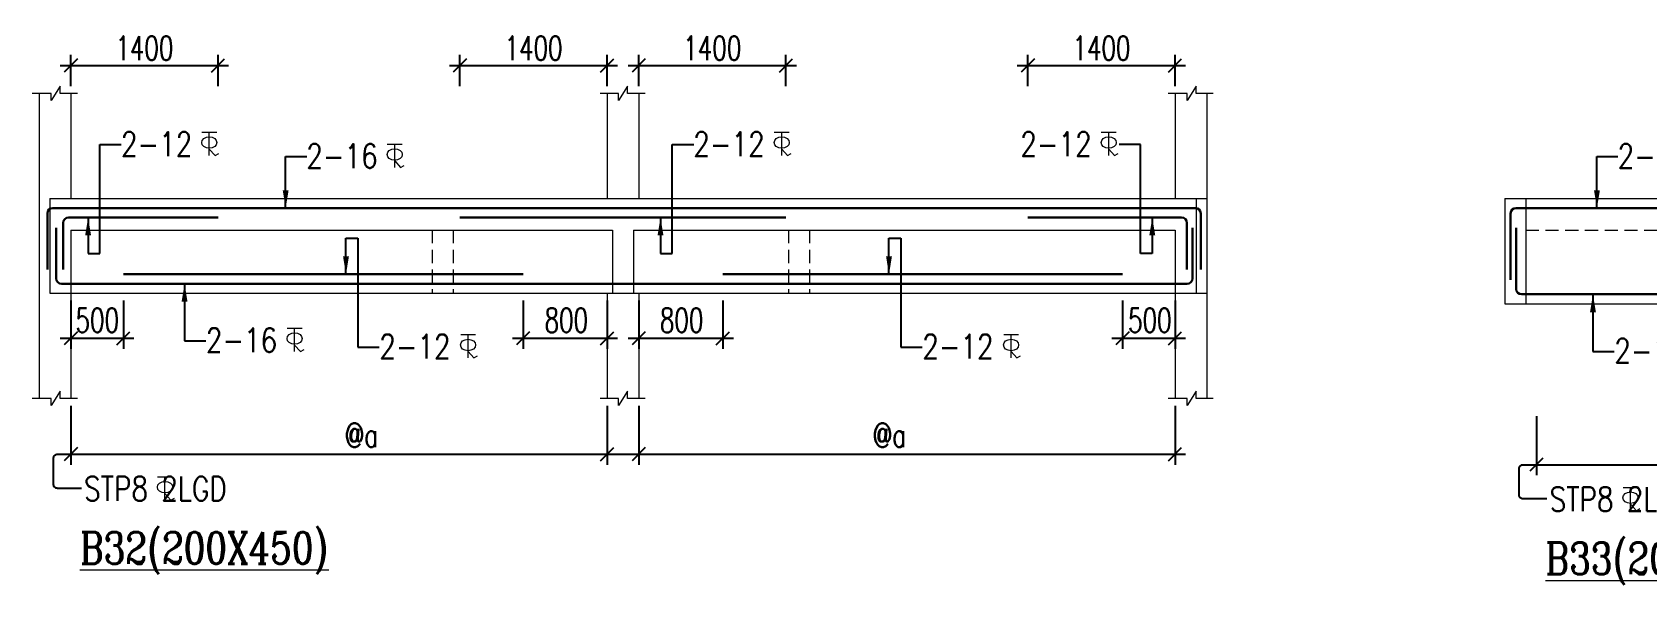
# Model space of a CAD drawing. Header units: millimetres. Extents: x 1255966 to 1543012, y 318612 to 465611.
# Drawn here: x 1494925 to 1510275, y 346092 to 351346 of the extents above; entities that cross this region are included whole.
import ezdxf

# ---------------------------------------------------------------- set-up
doc = ezdxf.new("R2010")
doc.units = ezdxf.units.MM
doc.header["$LTSCALE"] = 500
doc.header["$MEASUREMENT"] = 0
doc.header["$PDMODE"] = 34
doc.linetypes.add('HIDDEN', pattern=[0.375, 0.25, -0.125])
doc.layers.get('Defpoints').update_dxf_attribs({"lineweight": 0})
for name, color, linetype, lineweight in [('BEAM ELE', 2, 'Continuous', 15), ('DIM', 1, 'Continuous', 20), ('TAXT', 3, 'Continuous', 15), ('TEXT', 7, 'Continuous', 13), ('TEXT2', 3, 'Continuous', 15), ('TOWER AREA BEAM..', 3, 'Continuous', 20)]:
    doc.layers.add(name, color=color, linetype=linetype, lineweight=lineweight)
for name, color, linetype in [('D', 10, 'Continuous'), ('ST DIM.', 1, 'Continuous'), ('STEEL', 1, 'Continuous')]:
    doc.layers.add(name, color=color, linetype=linetype)
doc.styles.add('2MM', font='romans.shx', dxfattribs={"width": 0.7})
doc.styles.add('BHTESHT$0$HSCC2', font='romanc.shx')
doc.styles.add('haider', font='romans.shx')
doc.dimstyles.new('SHUIB MOD.', dxfattribs={"dimtxt": 230, "dimasz": 130, "dimexe": 100, "dimexo": 70, "dimgap": 50, "dimtad": 2, "dimdec": 0, "dimzin": 4, "dimdsep": 46, "dimtxsty": '2MM', "dimblk": 'OBLIQUE', "dimcen": 0.09, "dimdle": 100, "dimclrd": 1, "dimclre": 1, "dimclrt": 3, "dimadec": 0, "dimazin": 0, "dimtfac": 1, "dimtdec": 0, "dimtix": 1, "dimtmove": 2, "dimatfit": 3, "dimfxl": 100, "dimtolj": 1, "dimlwd": -1, "dimarcsym": 0})

# ---------------------------------------------------------------- blocks, each defined once
blk = doc.blocks.new('_Oblique')
at = {"color": 0, "linetype": 'ByBlock', "lineweight": -2}
blk.add_line((-0.5, -0.5), (0.5, 0.5), dxfattribs=at)
blk = doc.blocks.new('A$C76682FD6')
at = {"layer": 'TEXT', "color": 3, "ltscale": 0.2}
for p, q in [((143, 219), (2, 219)), ((72, 0), (72, 219)), ((72, 63), (128, 0)), ((128, 0), (162, 21))]:
    blk.add_line(p, q, dxfattribs=at)
blk.add_ellipse((72, 124), major_axis=(72.3, 0), ratio=0.753223, dxfattribs=at)
blk = doc.blocks.new('*D449')
at = {"layer": 'Defpoints', "color": 0, "ltscale": 100, "transparency": 16777216}
for p in [(1495291, 347864, 6), (1500391, 347864, 6), (1500391, 347333)]:
    blk.add_point(p, dxfattribs=at)
at = {"layer": 'ST DIM.', "color": 1, "lineweight": -2, "ltscale": 100, "transparency": 16777216}
for p, q in [((1495291, 347794), (1495291, 347233)), ((1500391, 347794), (1500391, 347233))]:
    blk.add_line(p, q, dxfattribs=at)
at = {"layer": 'ST DIM.', "color": 1, "ltscale": 100, "transparency": 16777216}
blk.add_line((1495191, 347333), (1500491, 347333), dxfattribs=at)
at = {"layer": 'ST DIM.', "color": 1, "ltscale": 100, "transparency": 16777216, "xscale": 125, "yscale": 125, "zscale": 125, "rotation": 180}
blk.add_blockref('_Oblique', (1495291, 347333), dxfattribs=at)
at = {"layer": 'ST DIM.', "color": 1, "ltscale": 100, "transparency": 16777216, "xscale": 125, "yscale": 125, "zscale": 125}
blk.add_blockref('_Oblique', (1500391, 347333), dxfattribs=at)
at = {"layer": 'ST DIM.', "color": 3, "ltscale": 100, "transparency": 16777216, "insert": (1498055, 347514), "char_height": 230, "attachment_point": 5, "style": '2MM'}
blk.add_mtext('\\A1;@a', dxfattribs=at)
blk = doc.blocks.new('*D450')
at = {"layer": 'Defpoints', "color": 0, "ltscale": 100, "transparency": 16777216}
for p in [(1500691, 347864, 6), (1505791, 347864, 6), (1505791, 347333)]:
    blk.add_point(p, dxfattribs=at)
at = {"layer": 'ST DIM.', "color": 1, "lineweight": -2, "ltscale": 100, "transparency": 16777216}
for p, q in [((1500691, 347794), (1500691, 347233)), ((1505791, 347794), (1505791, 347233))]:
    blk.add_line(p, q, dxfattribs=at)
at = {"layer": 'ST DIM.', "color": 1, "ltscale": 100, "transparency": 16777216}
blk.add_line((1500591, 347333), (1505891, 347333), dxfattribs=at)
at = {"layer": 'ST DIM.', "color": 1, "ltscale": 100, "transparency": 16777216, "xscale": 125, "yscale": 125, "zscale": 125, "rotation": 180}
blk.add_blockref('_Oblique', (1500691, 347333), dxfattribs=at)
at = {"layer": 'ST DIM.', "color": 1, "ltscale": 100, "transparency": 16777216, "xscale": 125, "yscale": 125, "zscale": 125}
blk.add_blockref('_Oblique', (1505791, 347333), dxfattribs=at)
at = {"layer": 'ST DIM.', "color": 3, "ltscale": 100, "transparency": 16777216, "insert": (1503075, 347514), "char_height": 230, "attachment_point": 5, "style": '2MM'}
blk.add_mtext('\\A1;@a', dxfattribs=at)
blk = doc.blocks.new('*D451')
at = {"layer": 'Defpoints', "color": 0, "ltscale": 100, "transparency": 16777216}
for p in [(1509226, 347764, 6), (1512316, 347764, 6), (1512316, 347233)]:
    blk.add_point(p, dxfattribs=at)
at = {"layer": 'ST DIM.', "color": 1, "lineweight": -2, "ltscale": 100, "transparency": 16777216}
for p, q in [((1509226, 347694), (1509226, 347133)), ((1512316, 347694), (1512316, 347133))]:
    blk.add_line(p, q, dxfattribs=at)
at = {"layer": 'ST DIM.', "color": 1, "ltscale": 100, "transparency": 16777216}
blk.add_line((1509126, 347233), (1512416, 347233), dxfattribs=at)
at = {"layer": 'ST DIM.', "color": 1, "ltscale": 100, "transparency": 16777216, "xscale": 125, "yscale": 125, "zscale": 125, "rotation": 180}
blk.add_blockref('_Oblique', (1509226, 347233), dxfattribs=at)
at = {"layer": 'ST DIM.', "color": 1, "ltscale": 100, "transparency": 16777216, "xscale": 125, "yscale": 125, "zscale": 125}
blk.add_blockref('_Oblique', (1512316, 347233), dxfattribs=at)
at = {"layer": 'ST DIM.', "color": 3, "ltscale": 100, "transparency": 16777216, "insert": (1510795, 347414), "char_height": 230, "attachment_point": 5, "style": '2MM'}
blk.add_mtext('\\A1;@a', dxfattribs=at)
blk = doc.blocks.new('*D472')
at = {"layer": 'Defpoints', "color": 0, "ltscale": 100, "transparency": 16777216}
for p in [(1495291, 348864), (1495791, 348864), (1495291, 348435)]:
    blk.add_point(p, dxfattribs=at)
at = {"layer": 'ST DIM.', "color": 1, "lineweight": -2, "ltscale": 100, "transparency": 16777216}
for p, q in [((1495291, 348794), (1495291, 348335)), ((1495791, 348794), (1495791, 348335))]:
    blk.add_line(p, q, dxfattribs=at)
at = {"layer": 'ST DIM.', "color": 1, "ltscale": 100, "transparency": 16777216}
blk.add_line((1495891, 348435), (1495191, 348435), dxfattribs=at)
at = {"layer": 'ST DIM.', "color": 1, "ltscale": 100, "transparency": 16777216, "xscale": 125, "yscale": 125, "zscale": 125, "rotation": 180}
blk.add_blockref('_Oblique', (1495291, 348435), dxfattribs=at)
at = {"layer": 'ST DIM.', "color": 1, "ltscale": 100, "transparency": 16777216, "xscale": 125, "yscale": 125, "zscale": 125}
blk.add_blockref('_Oblique', (1495791, 348435), dxfattribs=at)
at = {"layer": 'ST DIM.', "color": 3, "ltscale": 100, "transparency": 16777216, "insert": (1495543, 348607), "char_height": 230, "attachment_point": 5, "style": '2MM'}
blk.add_mtext('\\A1;500', dxfattribs=at)
blk = doc.blocks.new('*D473')
at = {"layer": 'Defpoints', "color": 0, "ltscale": 100, "transparency": 16777216}
for p in [(1499591, 348864), (1500391, 348864), (1499591, 348435)]:
    blk.add_point(p, dxfattribs=at)
at = {"layer": 'ST DIM.', "color": 1, "lineweight": -2, "ltscale": 100, "transparency": 16777216}
for p, q in [((1499591, 348794), (1499591, 348335)), ((1500391, 348794), (1500391, 348335))]:
    blk.add_line(p, q, dxfattribs=at)
at = {"layer": 'ST DIM.', "color": 1, "ltscale": 100, "transparency": 16777216}
blk.add_line((1500491, 348435), (1499491, 348435), dxfattribs=at)
at = {"layer": 'ST DIM.', "color": 1, "ltscale": 100, "transparency": 16777216, "xscale": 125, "yscale": 125, "zscale": 125, "rotation": 180}
blk.add_blockref('_Oblique', (1499591, 348435), dxfattribs=at)
at = {"layer": 'ST DIM.', "color": 1, "ltscale": 100, "transparency": 16777216, "xscale": 125, "yscale": 125, "zscale": 125}
blk.add_blockref('_Oblique', (1500391, 348435), dxfattribs=at)
at = {"layer": 'ST DIM.', "color": 3, "ltscale": 100, "transparency": 16777216, "insert": (1500003, 348607), "char_height": 230, "attachment_point": 5, "style": '2MM'}
blk.add_mtext('\\A1;800', dxfattribs=at)
blk = doc.blocks.new('*D474')
at = {"layer": 'Defpoints', "color": 0, "ltscale": 100, "transparency": 16777216}
for p in [(1500691, 348864), (1501491, 348864), (1500691, 348435)]:
    blk.add_point(p, dxfattribs=at)
at = {"layer": 'ST DIM.', "color": 1, "lineweight": -2, "ltscale": 100, "transparency": 16777216}
for p, q in [((1500691, 348794), (1500691, 348335)), ((1501491, 348794), (1501491, 348335))]:
    blk.add_line(p, q, dxfattribs=at)
at = {"layer": 'ST DIM.', "color": 1, "ltscale": 100, "transparency": 16777216}
blk.add_line((1501591, 348435), (1500591, 348435), dxfattribs=at)
at = {"layer": 'ST DIM.', "color": 1, "ltscale": 100, "transparency": 16777216, "xscale": 125, "yscale": 125, "zscale": 125, "rotation": 180}
blk.add_blockref('_Oblique', (1500691, 348435), dxfattribs=at)
at = {"layer": 'ST DIM.', "color": 1, "ltscale": 100, "transparency": 16777216, "xscale": 125, "yscale": 125, "zscale": 125}
blk.add_blockref('_Oblique', (1501491, 348435), dxfattribs=at)
at = {"layer": 'ST DIM.', "color": 3, "ltscale": 100, "transparency": 16777216, "insert": (1501099, 348607), "char_height": 230, "attachment_point": 5, "style": '2MM'}
blk.add_mtext('\\A1;800', dxfattribs=at)
blk = doc.blocks.new('*D475')
at = {"layer": 'Defpoints', "color": 0, "ltscale": 100, "transparency": 16777216}
for p in [(1505291, 348864), (1505791, 348864), (1505291, 348435)]:
    blk.add_point(p, dxfattribs=at)
at = {"layer": 'ST DIM.', "color": 1, "lineweight": -2, "ltscale": 100, "transparency": 16777216}
for p, q in [((1505291, 348794), (1505291, 348335)), ((1505791, 348794), (1505791, 348335))]:
    blk.add_line(p, q, dxfattribs=at)
at = {"layer": 'ST DIM.', "color": 1, "ltscale": 100, "transparency": 16777216}
blk.add_line((1505891, 348435), (1505191, 348435), dxfattribs=at)
at = {"layer": 'ST DIM.', "color": 1, "ltscale": 100, "transparency": 16777216, "xscale": 125, "yscale": 125, "zscale": 125, "rotation": 180}
blk.add_blockref('_Oblique', (1505291, 348435), dxfattribs=at)
at = {"layer": 'ST DIM.', "color": 1, "ltscale": 100, "transparency": 16777216, "xscale": 125, "yscale": 125, "zscale": 125}
blk.add_blockref('_Oblique', (1505791, 348435), dxfattribs=at)
at = {"layer": 'ST DIM.', "color": 3, "ltscale": 100, "transparency": 16777216, "insert": (1505551, 348607), "char_height": 230, "attachment_point": 5, "style": '2MM'}
blk.add_mtext('\\A1;500', dxfattribs=at)
blk = doc.blocks.new('*D486')
at = {"layer": 'Defpoints', "color": 0, "ltscale": 100, "transparency": 16777216}
for p in [(1502091, 351030), (1500691, 350764), (1502091, 350764)]:
    blk.add_point(p, dxfattribs=at)
at = {"layer": 'ST DIM.', "color": 1, "lineweight": -2, "ltscale": 100, "transparency": 16777216}
for p, q in [((1500691, 350834), (1500691, 351130)), ((1502091, 350834), (1502091, 351130))]:
    blk.add_line(p, q, dxfattribs=at)
at = {"layer": 'ST DIM.', "color": 1, "ltscale": 100, "transparency": 16777216}
blk.add_line((1500591, 351030), (1502191, 351030), dxfattribs=at)
at = {"layer": 'ST DIM.', "color": 1, "ltscale": 100, "transparency": 16777216, "xscale": 125, "yscale": 125, "zscale": 125, "rotation": 180}
blk.add_blockref('_Oblique', (1500691, 351030), dxfattribs=at)
at = {"layer": 'ST DIM.', "color": 1, "ltscale": 100, "transparency": 16777216, "xscale": 125, "yscale": 125, "zscale": 125}
blk.add_blockref('_Oblique', (1502091, 351030), dxfattribs=at)
at = {"layer": 'ST DIM.', "color": 3, "ltscale": 100, "transparency": 16777216, "insert": (1501391, 351195), "char_height": 230, "attachment_point": 5, "style": '2MM'}
blk.add_mtext('\\A1;1400', dxfattribs=at)
blk = doc.blocks.new('*D487')
at = {"layer": 'Defpoints', "color": 0, "ltscale": 100, "transparency": 16777216}
for p in [(1500391, 351030), (1498991, 350764), (1500391, 350764)]:
    blk.add_point(p, dxfattribs=at)
at = {"layer": 'ST DIM.', "color": 1, "lineweight": -2, "ltscale": 100, "transparency": 16777216}
for p, q in [((1498991, 350834), (1498991, 351130)), ((1500391, 350834), (1500391, 351130))]:
    blk.add_line(p, q, dxfattribs=at)
at = {"layer": 'ST DIM.', "color": 1, "ltscale": 100, "transparency": 16777216}
blk.add_line((1498891, 351030), (1500491, 351030), dxfattribs=at)
at = {"layer": 'ST DIM.', "color": 1, "ltscale": 100, "transparency": 16777216, "xscale": 125, "yscale": 125, "zscale": 125, "rotation": 180}
blk.add_blockref('_Oblique', (1498991, 351030), dxfattribs=at)
at = {"layer": 'ST DIM.', "color": 1, "ltscale": 100, "transparency": 16777216, "xscale": 125, "yscale": 125, "zscale": 125}
blk.add_blockref('_Oblique', (1500391, 351030), dxfattribs=at)
at = {"layer": 'ST DIM.', "color": 3, "ltscale": 100, "transparency": 16777216, "insert": (1499691, 351195), "char_height": 230, "attachment_point": 5, "style": '2MM'}
blk.add_mtext('\\A1;1400', dxfattribs=at)
blk = doc.blocks.new('*D488')
at = {"layer": 'Defpoints', "color": 0, "ltscale": 100, "transparency": 16777216}
for p in [(1505791, 351030), (1504391, 350764), (1505791, 350764)]:
    blk.add_point(p, dxfattribs=at)
at = {"layer": 'ST DIM.', "color": 1, "lineweight": -2, "ltscale": 100, "transparency": 16777216}
for p, q in [((1504391, 350834), (1504391, 351130)), ((1505791, 350834), (1505791, 351130))]:
    blk.add_line(p, q, dxfattribs=at)
at = {"layer": 'ST DIM.', "color": 1, "ltscale": 100, "transparency": 16777216}
blk.add_line((1504291, 351030), (1505891, 351030), dxfattribs=at)
at = {"layer": 'ST DIM.', "color": 1, "ltscale": 100, "transparency": 16777216, "xscale": 125, "yscale": 125, "zscale": 125, "rotation": 180}
blk.add_blockref('_Oblique', (1504391, 351030), dxfattribs=at)
at = {"layer": 'ST DIM.', "color": 1, "ltscale": 100, "transparency": 16777216, "xscale": 125, "yscale": 125, "zscale": 125}
blk.add_blockref('_Oblique', (1505791, 351030), dxfattribs=at)
at = {"layer": 'ST DIM.', "color": 3, "ltscale": 100, "transparency": 16777216, "insert": (1505091, 351195), "char_height": 230, "attachment_point": 5, "style": '2MM'}
blk.add_mtext('\\A1;1400', dxfattribs=at)
blk = doc.blocks.new('*D489')
at = {"layer": 'Defpoints', "color": 0, "ltscale": 100, "transparency": 16777216}
for p in [(1496691, 351030), (1495291, 350764), (1496691, 350764)]:
    blk.add_point(p, dxfattribs=at)
at = {"layer": 'ST DIM.', "color": 1, "lineweight": -2, "ltscale": 100, "transparency": 16777216}
for p, q in [((1495291, 350834), (1495291, 351130)), ((1496691, 350834), (1496691, 351130))]:
    blk.add_line(p, q, dxfattribs=at)
at = {"layer": 'ST DIM.', "color": 1, "ltscale": 100, "transparency": 16777216}
blk.add_line((1495191, 351030), (1496791, 351030), dxfattribs=at)
at = {"layer": 'ST DIM.', "color": 1, "ltscale": 100, "transparency": 16777216, "xscale": 125, "yscale": 125, "zscale": 125, "rotation": 180}
blk.add_blockref('_Oblique', (1495291, 351030), dxfattribs=at)
at = {"layer": 'ST DIM.', "color": 1, "ltscale": 100, "transparency": 16777216, "xscale": 125, "yscale": 125, "zscale": 125}
blk.add_blockref('_Oblique', (1496691, 351030), dxfattribs=at)
at = {"layer": 'ST DIM.', "color": 3, "ltscale": 100, "transparency": 16777216, "insert": (1495991, 351195), "char_height": 230, "attachment_point": 5, "style": '2MM'}
blk.add_mtext('\\A1;1400', dxfattribs=at)

msp = doc.modelspace()

# ---------------------------------------------------------------- linework, layer by layer
at = {"layer": 'BEAM ELE', "color": 3}
for points in [[(1495353.9, 350763.9), (1495190.2, 350763.9), (1495190.2, 350832.6), (1495105.7, 350695.9), (1495105.7, 350763.9), (1494925.2, 350763.9)], [(1500754, 350763.9), (1500585.1, 350763.9), (1500585.1, 350832.6), (1500500.5, 350695.9), (1500500.5, 350763.9), (1500325.3, 350763.9)], [(1506154.1, 350763.9), (1505990.4, 350763.9), (1505990.4, 350832.6), (1505905.8, 350695.9), (1505905.8, 350763.9), (1505725.3, 350763.9)], [(1495353.9, 347863.9), (1495190.2, 347863.9), (1495190.2, 347932.6), (1495105.7, 347795.9), (1495105.7, 347863.9), (1494925.2, 347863.9)], [(1500754, 347863.9), (1500585.1, 347863.9), (1500585.1, 347932.6), (1500500.5, 347795.9), (1500500.5, 347863.9), (1500325.3, 347863.9)], [(1506154.1, 347863.9), (1505990.4, 347863.9), (1505990.4, 347932.6), (1505905.8, 347795.9), (1505905.8, 347863.9), (1505725.3, 347863.9)]]:
    msp.add_lwpolyline(points, dxfattribs=at)
at = {"layer": 'ST DIM.'}
for points in [[(1495392.5, 347008.2), (1495164.2, 347008.2, -0.4142136), (1495128.4, 347044), (1495128.4, 347297.6, -0.4142136), (1495164.2, 347333.4), (1502155.1, 347333.4)], [(1509326.8, 346908.2), (1509098.5, 346908.2, -0.4142136), (1509062.7, 346944), (1509062.7, 347197.6, -0.4142136), (1509098.5, 347233.4), (1514564.2, 347233.4)]]:
    msp.add_lwpolyline(points, format="xyb", dxfattribs=at)
at = {"layer": 'STEEL', "color": 4, "lineweight": 30, "ltscale": 10}
for p, q in [((1495068.5, 349090.2), (1495068.5, 349623.9)), ((1495118.5, 349673.9), (1505984.5, 349673.9)), ((1495218.9, 349090.2), (1495218.9, 349533.9)), ((1495268.9, 349583.9), (1496691.3, 349583.9)), ((1498991.3, 349583.9), (1502091.3, 349583.9)), ((1504391.4, 349583.9), (1505853.6, 349583.9)), ((1505903.5, 349090.2), (1505903.5, 349533.9)), ((1506034.3, 349090.2), (1506034.3, 349623.9)), ((1508981.8, 348990.2), (1508981.8, 349623.9)), ((1509031.8, 349673.9), (1515899, 349673.9)), ((1495152.1, 349003.9), (1495152.1, 349485)), ((1505956.2, 349003.9), (1505956.2, 349485)), ((1509033.8, 348903.9), (1509033.8, 349485)), ((1495202.1, 348953.9), (1505906.2, 348953.9)), ((1495791.3, 349043.9), (1499591.3, 349043.9)), ((1501491.3, 349043.9), (1505291.4, 349043.9)), ((1509083.8, 348853.9), (1515836.2, 348853.9))]:
    msp.add_line(p, q, dxfattribs=at)
for centre, start, end in [((1495118.5, 349623.9), 90, 180), ((1495268.9, 349533.9), 90, 180), ((1505853.5, 349533.9), 0, 90), ((1505984.3, 349623.9), 0, 90), ((1509031.8, 349623.9), 90, 180), ((1495202.1, 349003.9), 180, 270), ((1505906.2, 349003.9), 270, 0), ((1509083.8, 348903.9), 180, 270)]:
    msp.add_arc(centre, 50, start, end, dxfattribs=at)
at = {"layer": 'TOWER AREA BEAM..'}
for p, q in [((1494991.3, 350763.9), (1494991.3, 347863.9)), ((1495291.3, 350763.9), (1495291.3, 349763.9)), ((1500391.3, 350763.9), (1500391.3, 349763.9)), ((1500691.3, 350763.9), (1500691.3, 349763.9)), ((1505791.4, 350763.9), (1505791.4, 349763.9)), ((1506091.4, 350763.9), (1506091.4, 349763.9)), ((1495091.3, 349763.9), (1495291.3, 349763.9)), ((1495091.3, 349763.9), (1495091.3, 348863.9)), ((1495291.3, 349763.9), (1506091.4, 349763.9)), ((1505991.4, 349763.9), (1505991.4, 348863.9)), ((1506091.4, 349763.9), (1506091.4, 347863.9)), ((1508925.6, 349763.9), (1508925.6, 348763.9)), ((1508925.6, 349763.9), (1516005.6, 349763.9)), ((1509125.6, 349763.9), (1509125.6, 348763.9)), ((1495291.3, 349463.9), (1495291.3, 348863.9)), ((1495291.3, 349463.9), (1500441.3, 349463.9)), ((1500441.3, 349463.9), (1500441.3, 348863.9)), ((1500641.3, 349463.9), (1505791.4, 349463.9)), ((1500641.3, 349463.9), (1500641.3, 348863.9)), ((1505791.4, 349463.9), (1505791.4, 348863.9)), ((1495091.3, 348863.9), (1495291.3, 348863.9)), ((1495291.3, 348863.9), (1495291.3, 347863.9)), ((1495291.3, 348863.9), (1506091.4, 348863.9)), ((1500391.3, 348863.9), (1500391.3, 347863.9)), ((1500691.3, 348863.9), (1500691.3, 347863.9)), ((1505791.4, 348863.9), (1505791.4, 347863.9)), ((1508925.6, 348763.9), (1516005.6, 348763.9))]:
    msp.add_line(p, q, dxfattribs=at)
at = {"layer": 'TOWER AREA BEAM..', "linetype": 'HIDDEN'}
for p, q in [((1498726, 349463.9), (1498726, 348863.9)), ((1498926, 349463.9), (1498926, 348863.9)), ((1502116.3, 349463.9), (1502116.3, 348863.9)), ((1502316.3, 349463.9), (1502316.3, 348863.9)), ((1509125.6, 349463.9), (1512365.6, 349463.9))]:
    msp.add_line(p, q, dxfattribs=at)

# ---------------------------------------------------------------- block references
at = {"layer": 'DIM', "lineweight": 0}
for p in [(1496536.3, 350172.6), (1501978.6, 350172.6), (1505087.8, 350172.6), (1498299, 350059.4), (1497347.8, 348308.6), (1498996.3, 348248.2), (1504159.3, 348248.2), (1496115, 346895.5), (1510049.3, 346795.5)]:
    msp.add_blockref('A$C76682FD6', p, dxfattribs=at)

# ---------------------------------------------------------------- texts
at = {"layer": 'TAXT', "style": 'BHTESHT$0$HSCC2', "width": 0.8}
for s, p in [('%%UB32(200X450)', (1495377.5, 346292.1)), ('%%UB33(200X500)', (1509311.8, 346192.1))]:
    msp.add_text(s, height=300, dxfattribs=at).set_placement(p)
at = {"layer": 'TEXT2', "color": 3, "style": 'haider', "width": 0.8}
for s, p in [('2-12', (1495768.3, 350167.5)), ('2-12', (1501210.5, 350167.5)), ('2-12', (1504319.8, 350167.5)), ('2-16', (1497530.9, 350054.3)), ('2-16', (1509998.8, 350054.3)), ('2-16', (1496575.5, 348303.4)), ('2-12', (1498224, 348243)), ('2-12', (1503387, 348243)), ('2-16', (1509966.6, 348203.4)), ('STP8 2LGD', (1495418.4, 346890.4)), ('STP8 2LGD', (1509352.7, 346790.4))]:
    msp.add_text(s, height=230, dxfattribs=at).set_placement(p)

# ---------------------------------------------------------------- dimensions: what is measured, and where the dimension line sits
at = {"layer": 'ST DIM.', "ltscale": 100}
for base, p1, p2, picture, middle in [((1496691.3, 351029.8), (1495291.3, 350763.9), (1496691.3, 350763.9), '*D489', (1495991.3, 351194.8)), ((1500391.3, 351029.8), (1498991.3, 350763.9), (1500391.3, 350763.9), '*D487', (1499691.3, 351194.8)), ((1502091.3, 351029.8), (1500691.3, 350763.9), (1502091.3, 350763.9), '*D486', (1501391.3, 351194.8)), ((1505791.4, 351029.8), (1504391.4, 350763.9), (1505791.4, 350763.9), '*D488', (1505091.4, 351194.8))]:
    dim = msp.add_linear_dim(base=base, p1=p1, p2=p2, dimstyle='SHUIB MOD.', override={"dimasz": 125}, dxfattribs=at)
    dim.commit()
    dim.dimension.update_dxf_attribs({"geometry": picture, "text_midpoint": middle})
for base, p1, p2, picture, middle in [((1495291.3, 348434.8), (1495791.3, 348863.9), (1495291.3, 348863.9), '*D472', (1495542.9, 348606.8)), ((1499591.3, 348434.8), (1500391.3, 348863.9), (1499591.3, 348863.9), '*D473', (1500003.3, 348606.8)), ((1500691.3, 348434.8), (1501491.3, 348863.9), (1500691.3, 348863.9), '*D474', (1501098.8, 348606.8)), ((1505291.4, 348434.8), (1505791.4, 348863.9), (1505291.4, 348863.9), '*D475', (1505551.3, 348606.8))]:
    dim = msp.add_linear_dim(base=base, p1=p1, p2=p2, dimstyle='SHUIB MOD.', override={"dimasz": 125}, dxfattribs=at)
    dim.commit()
    dim.dimension.update_dxf_attribs({"geometry": picture, "text_midpoint": middle, "dimtype": 160})
for base, p1, p2, picture, middle in [((1500391.3, 347333.4, -6.3), (1495291.3, 347863.9), (1500391.3, 347863.9), '*D449', (1498055.1, 347513.8, -6.3)), ((1505791.4, 347333.4, -6.3), (1500691.3, 347863.9), (1505791.4, 347863.9), '*D450', (1503074.9, 347513.8, -6.3)), ((1512315.6, 347233.4, -6.3), (1509225.6, 347763.9), (1512315.6, 347763.9), '*D451', (1510795.4, 347413.8, -6.3))]:
    dim = msp.add_linear_dim(base=base, p1=p1, p2=p2, text='@a', dimstyle='SHUIB MOD.', override={"dimasz": 125}, dxfattribs=at)
    dim.commit()
    dim.dimension.update_dxf_attribs({"geometry": picture, "text_midpoint": middle, "dimtype": 160})

# ---------------------------------------------------------------- leaders
at = {"layer": 'D', "linetype": 'Continuous'}
for points in [[(1495455.9, 349583.9), (1495455.9, 349241.5), (1495567.1, 349241.5), (1495567.1, 350277.1), (1495771.6, 350277.1)], [(1497334.3, 349673.9), (1497334.3, 350163.9), (1497534.3, 350163.9)], [(1500898.2, 349583.9), (1500898.2, 349241.5), (1501009.4, 349241.5), (1501009.4, 350277.1), (1501213.8, 350277.1)], [(1505574.2, 349583.9), (1505574.2, 349241.5), (1505463, 349241.5), (1505463, 350277.1), (1505258.5, 350277.1)], [(1509802.1, 349673.9), (1509802.1, 350163.9), (1510002.1, 350163.9)], [(1497907.9, 349043.9), (1497907.9, 349386.3), (1498019.1, 349386.3), (1498019.1, 348350.7), (1498223.6, 348350.7)], [(1503070.9, 349043.9), (1503070.9, 349386.3), (1503182.1, 349386.3), (1503182.1, 348350.7), (1503386.6, 348350.7)], [(1496373.1, 348953.9), (1496373.1, 348411.2), (1496575.1, 348411.2)], [(1509764.2, 348853.9), (1509764.2, 348311.2), (1509966.3, 348311.2)]]:
    msp.add_leader(points, dimstyle='SHUIB MOD.', override={"dimasz": 170, "dimtad": 0}, dxfattribs=at)

doc.saveas('drawing.dxf')
